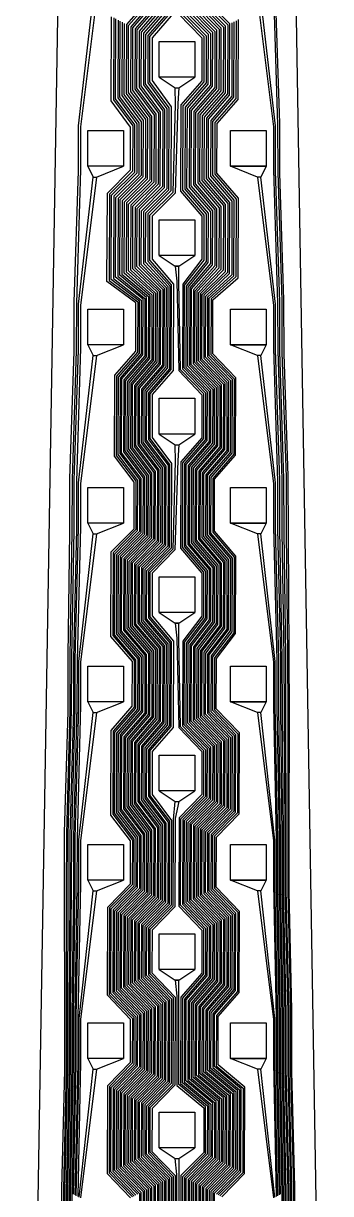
# Model space of a CAD drawing. Header units: inches. Extents: x 115980 to 170179, y 57000 to 74333.
# Drawn here: x 146915.3 to 147001.3, y 70383.6 to 70711.5 of the extents above; entities that cross this region are included whole.
import ezdxf

# ---------------------------------------------------------------- set-up
doc = ezdxf.new("R2010")
doc.units = ezdxf.units.IN
doc.header["$MEASUREMENT"] = 0
for name, color, linetype in [('metal', 221, 'Continuous'), ('nitride window', 40, 'Continuous'), ('profile', 140, 'Continuous')]:
    doc.layers.add(name, color=color, linetype=linetype)

msp = doc.modelspace()

# ---------------------------------------------------------------- linework, layer by layer
at = {"layer": 'metal'}
for points in [[(146926.09, 70367.82), (146926.09, 70385.02), (146926.89, 70418.22), (146926.89, 70434.62), (146926.79, 70468.17), (146926.84, 70484.77), (146927.79, 70518.67), (146927.84, 70534.25), (146928.29, 70568.92), (146928.33, 70583.99), (146929.49, 70619.52), (146929.52, 70633.38), (146930.69, 70670.12), (146930.71, 70682.76), (146934.79, 70718.42)], [(146935.79, 70718.42), (146931.31, 70682.45), (146931.31, 70670.43), (146930.12, 70633.07), (146930.09, 70619.82), (146928.93, 70583.69), (146928.89, 70569.22), (146928.33, 70533.99), (146928.29, 70518.92), (146927.34, 70484.51), (146927.29, 70468.42), (146927.29, 70434.42), (146927.29, 70418.42), (146926.49, 70384.82), (146926.49, 70368.02)], [(146950.04, 70717.92), (146944.16, 70711.16), (146944.09, 70691.82), (146949.49, 70684.52), (146949.44, 70668.23), (146942.97, 70661.78), (146942.89, 70641.22), (146950.29, 70634.92), (146950.24, 70617.81), (146944.36, 70611.05), (146944.29, 70591.92), (146949.79, 70584.67), (146949.74, 70568.07), (146943.37, 70561.57), (146943.29, 70541.42), (146949.29, 70534.42), (146949.25, 70518.33), (146943.37, 70511.57), (146943.29, 70491.42), (146948.79, 70484.17), (146948.75, 70468.59), (146942.38, 70462.09), (146942.29, 70440.92), (146948.79, 70434.17), (146948.75, 70418.59), (146942.38, 70412.09), (146942.29, 70390.92), (146948.79, 70384.17), (146948.75, 70368.59)], [(146968.79, 70369.17), (146968.83, 70383.74), (146975.2, 70390.24), (146975.29, 70412.42), (146967.79, 70418.67), (146967.84, 70434.25), (146973.71, 70441.01), (146973.79, 70461.67), (146967.29, 70468.42), (146967.34, 70484.51), (146973.71, 70491.01), (146973.79, 70511.67), (146967.29, 70518.42), (146967.34, 70534.51), (146972.72, 70541.53), (146972.79, 70561.17), (146966.79, 70568.17), (146966.84, 70584.77), (146972.72, 70591.53), (146972.79, 70611.17), (146966.29, 70617.92), (146966.35, 70635.02), (146973.02, 70641.37), (146973.09, 70661.32), (146967.09, 70668.32), (146967.14, 70684.61), (146973.02, 70691.37), (146973.09, 70711.32), (146966.49, 70718.02)], [(146980.79, 70718.42), (146985.28, 70682.45), (146985.28, 70670.43), (146986.47, 70633.07), (146986.49, 70619.82), (146987.66, 70583.69), (146987.69, 70569.22), (146988.25, 70533.99), (146988.29, 70518.92), (146988.49, 70484.02), (146988.49, 70468.82), (146989.29, 70434.42), (146989.29, 70418.42), (146990.09, 70384.82), (146990.09, 70368.02)], [(146990.49, 70367.82), (146990.49, 70385.02), (146989.69, 70418.22), (146989.69, 70434.62), (146988.89, 70468.62), (146988.89, 70484.22), (146988.79, 70518.67), (146988.75, 70534.25), (146988.29, 70568.92), (146988.25, 70583.99), (146987.09, 70619.52), (146987.06, 70633.38), (146985.89, 70670.12), (146985.87, 70682.76), (146981.79, 70718.42)], [(146985.28, 70720.43), (146986.47, 70683.07), (146986.49, 70669.82), (146987.66, 70633.69), (146987.69, 70619.22), (146988.85, 70584.3), (146988.89, 70568.62), (146989.25, 70534.51), (146989.29, 70518.42), (146989.29, 70484.42), (146989.29, 70468.42), (146990.09, 70434.82), (146990.09, 70418.02), (146990.89, 70385.22), (146990.89, 70367.62)], [(146991.29, 70367.42), (146991.29, 70385.42), (146990.49, 70417.82), (146990.49, 70435.02), (146989.69, 70468.22), (146989.69, 70484.62), (146989.79, 70518.17), (146989.74, 70534.77), (146989.49, 70568.32), (146989.44, 70584.61), (146988.29, 70618.92), (146988.25, 70633.99), (146987.09, 70669.52), (146987.06, 70683.38), (146985.89, 70720.12)], [(146949.25, 70368.33), (146949.29, 70384.42), (146942.79, 70391.17), (146942.87, 70411.83), (146949.25, 70418.33), (146949.29, 70434.42), (146942.79, 70441.17), (146942.87, 70461.83), (146949.25, 70468.33), (146949.29, 70484.42), (146943.79, 70491.67), (146943.87, 70511.31), (146949.74, 70518.07), (146949.79, 70534.67), (146943.79, 70541.67), (146943.87, 70561.31), (146950.24, 70567.81), (146950.29, 70584.92), (146944.79, 70592.17), (146944.86, 70610.8), (146950.73, 70617.56), (146950.79, 70635.17), (146943.49, 70641.52), (146943.57, 70661.47), (146950.04, 70667.92), (146950.09, 70684.82), (146944.69, 70692.12), (146944.76, 70710.85), (146950.64, 70717.61)], [(146951.23, 70717.3), (146945.35, 70710.54), (146945.29, 70692.42), (146950.69, 70685.12), (146950.64, 70667.61), (146944.16, 70661.16), (146944.09, 70641.82), (146951.29, 70635.42), (146951.23, 70617.3), (146945.35, 70610.54), (146945.29, 70592.42), (146950.79, 70585.17), (146950.73, 70567.56), (146944.36, 70561.05), (146944.29, 70541.92), (146950.29, 70534.92), (146950.24, 70517.81), (146944.36, 70511.05), (146944.29, 70491.92), (146949.79, 70484.67), (146949.74, 70468.07), (146943.37, 70461.57), (146943.29, 70441.42), (146949.79, 70434.67), (146949.74, 70418.07), (146943.37, 70411.57), (146943.29, 70391.42), (146949.79, 70384.67), (146949.74, 70368.07)], [(146950.24, 70367.81), (146950.29, 70384.92), (146943.79, 70391.67), (146943.87, 70411.31), (146950.24, 70417.81), (146950.29, 70434.92), (146943.79, 70441.67), (146943.87, 70461.31), (146950.24, 70467.81), (146950.29, 70484.92), (146944.79, 70492.17), (146944.86, 70510.8), (146950.73, 70517.56), (146950.79, 70535.17), (146944.79, 70542.17), (146944.86, 70560.8), (146951.23, 70567.3), (146951.29, 70585.42), (146945.79, 70592.67), (146945.85, 70610.28), (146951.73, 70617.04), (146951.79, 70635.67), (146944.69, 70642.12), (146944.76, 70660.85), (146951.23, 70667.3), (146951.29, 70685.42), (146945.89, 70692.72), (146945.95, 70710.23), (146951.83, 70716.99)], [(146952.42, 70716.68), (146946.55, 70709.92), (146946.49, 70693.02), (146951.89, 70685.72), (146951.83, 70666.99), (146945.35, 70660.54), (146945.29, 70642.42), (146952.29, 70635.92), (146952.22, 70616.78), (146946.35, 70610.02), (146946.29, 70592.92), (146951.79, 70585.67), (146951.73, 70567.04), (146945.35, 70560.54), (146945.29, 70542.42), (146951.29, 70535.42), (146951.23, 70517.3), (146945.35, 70510.54), (146945.29, 70492.42), (146950.79, 70485.17), (146950.73, 70467.56), (146944.36, 70461.05), (146944.29, 70441.92), (146950.79, 70435.17), (146950.73, 70417.56), (146944.36, 70411.05), (146944.29, 70391.92), (146950.79, 70385.17), (146950.73, 70367.56)], [(146951.23, 70367.3), (146951.29, 70385.42), (146944.79, 70392.17), (146944.86, 70410.8), (146951.23, 70417.3), (146951.29, 70435.42), (146944.79, 70442.17), (146944.86, 70460.8), (146951.23, 70467.3), (146951.29, 70485.42), (146945.79, 70492.67), (146945.85, 70510.28), (146951.73, 70517.04), (146951.79, 70535.67), (146945.79, 70542.67), (146945.85, 70560.28), (146952.22, 70566.78), (146952.29, 70585.92), (146946.79, 70593.17), (146946.84, 70609.77), (146952.72, 70616.53), (146952.79, 70636.17), (146945.89, 70642.72), (146945.95, 70660.23), (146952.42, 70666.68), (146952.49, 70686.02), (146947.09, 70693.32), (146947.14, 70709.61), (146953.02, 70716.37)], [(146953.61, 70716.06), (146947.74, 70709.3), (146947.69, 70693.62), (146953.09, 70686.32), (146953.02, 70666.37), (146946.55, 70659.92), (146946.49, 70643.02), (146953.29, 70636.42), (146953.22, 70616.27), (146947.34, 70609.51), (146947.29, 70593.42), (146952.79, 70586.17), (146952.72, 70566.53), (146946.35, 70560.02), (146946.29, 70542.92), (146952.29, 70535.92), (146952.22, 70516.78), (146946.35, 70510.02), (146946.29, 70492.92), (146951.79, 70485.67), (146951.73, 70467.04), (146945.35, 70460.54), (146945.29, 70442.42), (146951.79, 70435.67), (146951.73, 70417.04), (146945.35, 70410.54), (146945.29, 70392.42), (146951.79, 70385.67), (146951.73, 70367.04)], [(146952.22, 70366.78), (146952.29, 70385.92), (146945.79, 70392.67), (146945.85, 70410.28), (146952.22, 70416.78), (146952.29, 70435.92), (146945.79, 70442.67), (146945.85, 70460.28), (146952.22, 70466.78), (146952.29, 70485.92), (146946.79, 70493.17), (146946.84, 70509.77), (146952.72, 70516.53), (146952.79, 70536.17), (146946.79, 70543.17), (146946.84, 70559.77), (146953.22, 70566.27), (146953.29, 70586.42), (146947.79, 70593.67), (146947.84, 70609.25), (146953.71, 70616.01), (146953.79, 70636.67), (146947.09, 70643.32), (146947.14, 70659.61), (146953.61, 70666.06), (146953.69, 70686.62), (146948.29, 70693.92), (146948.33, 70708.99), (146954.21, 70715.75)], [(146954.8, 70715.44), (146948.93, 70708.69), (146948.89, 70694.22), (146954.29, 70686.92), (146954.21, 70665.75), (146947.74, 70659.3), (146947.69, 70643.62), (146954.29, 70636.92), (146954.21, 70615.75), (146948.33, 70608.99), (146948.29, 70593.92), (146953.79, 70586.67), (146953.71, 70566.01), (146947.34, 70559.51), (146947.29, 70543.42), (146953.29, 70536.42), (146953.22, 70516.27), (146947.34, 70509.51), (146947.29, 70493.42), (146952.79, 70486.17), (146952.72, 70466.53), (146946.35, 70460.02), (146946.29, 70442.92), (146952.79, 70436.17), (146952.72, 70416.53), (146946.35, 70410.02), (146946.29, 70392.92), (146952.79, 70386.17), (146952.72, 70366.53)], [(146953.22, 70366.27), (146953.29, 70386.42), (146946.79, 70393.17), (146946.84, 70409.77), (146953.22, 70416.27), (146953.29, 70436.42), (146946.79, 70443.17), (146946.84, 70459.77), (146953.22, 70466.27), (146953.29, 70486.42), (146947.79, 70493.67), (146947.84, 70509.25), (146953.71, 70516.01), (146953.79, 70536.67), (146947.79, 70543.67), (146947.84, 70559.25), (146954.21, 70565.75), (146954.29, 70586.92), (146948.79, 70594.17), (146948.83, 70608.74), (146954.7, 70615.49), (146954.79, 70637.17), (146948.29, 70643.92), (146948.33, 70658.99), (146954.8, 70665.44), (146954.89, 70687.22), (146949.49, 70694.52), (146949.52, 70708.38), (146955.4, 70715.13)], [(146955.99, 70714.83), (146950.12, 70708.07), (146950.09, 70694.82), (146955.49, 70687.52), (146955.4, 70665.13), (146948.93, 70658.69), (146948.89, 70644.22), (146955.29, 70637.42), (146955.2, 70615.24), (146949.32, 70608.48), (146949.29, 70594.42), (146954.79, 70587.17), (146954.7, 70565.49), (146948.33, 70558.99), (146948.29, 70543.92), (146954.29, 70536.92), (146954.21, 70515.75), (146948.33, 70508.99), (146948.29, 70493.92), (146953.79, 70486.67), (146953.71, 70466.01), (146947.34, 70459.51), (146947.29, 70443.42), (146953.79, 70436.67), (146953.71, 70416.01), (146947.34, 70409.51), (146947.29, 70393.42), (146953.79, 70386.67), (146953.71, 70366.01)], [(146959.89, 70714.72), (146966.49, 70708.02), (146966.47, 70694.77), (146960.59, 70688.01), (146960.49, 70665.02), (146966.49, 70658.02), (146966.47, 70644.77), (146960.89, 70637.86), (146960.79, 70615.17), (146967.29, 70608.42), (146967.26, 70594.36), (146961.39, 70587.6), (146961.29, 70565.42), (146967.29, 70558.42), (146967.26, 70544.36), (146961.88, 70537.34), (146961.79, 70515.67), (146968.29, 70508.92), (146968.25, 70493.84), (146961.88, 70487.34), (146961.79, 70465.67), (146968.29, 70458.92), (146968.25, 70443.84), (146962.38, 70437.09), (146962.29, 70415.92), (146969.79, 70409.67), (146969.74, 70393.07), (146963.37, 70386.57), (146963.29, 70366.42)], [(146963.79, 70366.67), (146963.87, 70386.31), (146970.24, 70392.81), (146970.29, 70409.92), (146962.79, 70416.17), (146962.87, 70436.83), (146968.75, 70443.59), (146968.79, 70459.17), (146962.29, 70465.92), (146962.38, 70487.09), (146968.75, 70493.59), (146968.79, 70509.17), (146962.29, 70515.92), (146962.38, 70537.09), (146967.76, 70544.1), (146967.79, 70558.67), (146961.79, 70565.67), (146961.88, 70587.34), (146967.76, 70594.1), (146967.79, 70608.67), (146961.29, 70615.42), (146961.39, 70637.6), (146967.06, 70644.46), (146967.09, 70658.32), (146961.09, 70665.32), (146961.19, 70687.7), (146967.06, 70694.46), (146967.09, 70708.32), (146960.49, 70715.02)], [(146961.09, 70715.32), (146967.69, 70708.62), (146967.66, 70694.15), (146961.78, 70687.39), (146961.69, 70665.62), (146967.69, 70658.62), (146967.66, 70644.15), (146961.88, 70637.34), (146961.79, 70615.67), (146968.29, 70608.92), (146968.25, 70593.84), (146962.38, 70587.09), (146962.29, 70565.92), (146968.29, 70558.92), (146968.25, 70543.84), (146962.87, 70536.83), (146962.79, 70516.17), (146969.29, 70509.42), (146969.25, 70493.33), (146962.87, 70486.83), (146962.79, 70466.17), (146969.29, 70459.42), (146969.25, 70443.33), (146963.37, 70436.57), (146963.29, 70416.42), (146970.79, 70410.17), (146970.73, 70392.56), (146964.36, 70386.05), (146964.29, 70366.92)], [(146964.79, 70367.17), (146964.86, 70385.8), (146971.23, 70392.3), (146971.29, 70410.42), (146963.79, 70416.67), (146963.87, 70436.31), (146969.74, 70443.07), (146969.79, 70459.67), (146963.29, 70466.42), (146963.37, 70486.57), (146969.74, 70493.07), (146969.79, 70509.67), (146963.29, 70516.42), (146963.37, 70536.57), (146968.75, 70543.59), (146968.79, 70559.17), (146962.79, 70566.17), (146962.87, 70586.83), (146968.75, 70593.59), (146968.79, 70609.17), (146962.29, 70615.92), (146962.38, 70637.09), (146968.25, 70643.84), (146968.29, 70658.92), (146962.29, 70665.92), (146962.38, 70687.09), (146968.25, 70693.84), (146968.29, 70708.92), (146961.69, 70715.62)], [(146962.29, 70715.92), (146968.89, 70709.22), (146968.85, 70693.53), (146962.97, 70686.78), (146962.89, 70666.22), (146968.89, 70659.22), (146968.85, 70643.53), (146962.87, 70636.83), (146962.79, 70616.17), (146969.29, 70609.42), (146969.25, 70593.33), (146963.37, 70586.57), (146963.29, 70566.42), (146969.29, 70559.42), (146969.25, 70543.33), (146963.87, 70536.31), (146963.79, 70516.67), (146970.29, 70509.92), (146970.24, 70492.81), (146963.87, 70486.31), (146963.79, 70466.67), (146970.29, 70459.92), (146970.24, 70442.81), (146964.36, 70436.05), (146964.29, 70416.92), (146971.79, 70410.67), (146971.73, 70392.04), (146965.35, 70385.54), (146965.29, 70367.42)], [(146965.79, 70367.67), (146965.85, 70385.28), (146972.22, 70391.78), (146972.29, 70410.92), (146964.79, 70417.17), (146964.86, 70435.8), (146970.73, 70442.56), (146970.79, 70460.17), (146964.29, 70466.92), (146964.36, 70486.05), (146970.73, 70492.56), (146970.79, 70510.17), (146964.29, 70516.92), (146964.36, 70536.05), (146969.74, 70543.07), (146969.79, 70559.67), (146963.79, 70566.67), (146963.87, 70586.31), (146969.74, 70593.07), (146969.79, 70609.67), (146963.29, 70616.42), (146963.37, 70636.57), (146969.44, 70643.23), (146969.49, 70659.52), (146963.49, 70666.52), (146963.57, 70686.47), (146969.44, 70693.23), (146969.49, 70709.52), (146962.89, 70716.22)], [(146963.49, 70716.52), (146970.09, 70709.82), (146970.04, 70692.92), (146964.16, 70686.16), (146964.09, 70666.82), (146970.09, 70659.82), (146970.04, 70642.92), (146963.87, 70636.31), (146963.79, 70616.67), (146970.29, 70609.92), (146970.24, 70592.81), (146964.36, 70586.05), (146964.29, 70566.92), (146970.29, 70559.92), (146970.24, 70542.81), (146964.86, 70535.8), (146964.79, 70517.17), (146971.29, 70510.42), (146971.23, 70492.3), (146964.86, 70485.8), (146964.79, 70467.17), (146971.29, 70460.42), (146971.23, 70442.3), (146965.35, 70435.54), (146965.29, 70417.42), (146972.79, 70411.17), (146972.72, 70391.53), (146966.35, 70385.02), (146966.29, 70367.92)], [(146966.79, 70368.17), (146966.84, 70384.77), (146973.22, 70391.27), (146973.29, 70411.42), (146965.79, 70417.67), (146965.85, 70435.28), (146971.73, 70442.04), (146971.79, 70460.67), (146965.29, 70467.42), (146965.35, 70485.54), (146971.73, 70492.04), (146971.79, 70510.67), (146965.29, 70517.42), (146965.35, 70535.54), (146970.73, 70542.56), (146970.79, 70560.17), (146964.79, 70567.17), (146964.86, 70585.8), (146970.73, 70592.56), (146970.79, 70610.17), (146964.29, 70616.92), (146964.36, 70636.05), (146970.64, 70642.61), (146970.69, 70660.12), (146964.69, 70667.12), (146964.76, 70685.85), (146970.64, 70692.61), (146970.69, 70710.12), (146964.09, 70716.82)], [(146964.69, 70717.12), (146971.29, 70710.42), (146971.23, 70692.3), (146965.35, 70685.54), (146965.29, 70667.42), (146971.29, 70660.42), (146971.23, 70642.3), (146964.86, 70635.8), (146964.79, 70617.17), (146971.29, 70610.42), (146971.23, 70592.3), (146965.35, 70585.54), (146965.29, 70567.42), (146971.29, 70560.42), (146971.23, 70542.3), (146965.85, 70535.28), (146965.79, 70517.67), (146972.29, 70510.92), (146972.22, 70491.78), (146965.85, 70485.28), (146965.79, 70467.67), (146972.29, 70460.92), (146972.22, 70441.78), (146966.35, 70435.02), (146966.29, 70417.92), (146973.79, 70411.67), (146973.71, 70391.01), (146967.34, 70384.51), (146967.29, 70368.42)], [(146967.79, 70368.67), (146967.84, 70384.25), (146974.21, 70390.75), (146974.29, 70411.92), (146966.79, 70418.17), (146966.84, 70434.77), (146972.72, 70441.53), (146972.79, 70461.17), (146966.29, 70467.92), (146966.35, 70485.02), (146972.72, 70491.53), (146972.79, 70511.17), (146966.29, 70517.92), (146966.35, 70535.02), (146971.73, 70542.04), (146971.79, 70560.67), (146965.79, 70567.67), (146965.85, 70585.28), (146971.73, 70592.04), (146971.79, 70610.67), (146965.29, 70617.42), (146965.35, 70635.54), (146971.83, 70641.99), (146971.89, 70660.72), (146965.89, 70667.72), (146965.95, 70685.23), (146971.83, 70691.99), (146971.89, 70710.72), (146965.29, 70717.42)], [(146965.89, 70717.72), (146972.49, 70711.02), (146972.42, 70691.68), (146966.55, 70684.92), (146966.49, 70668.02), (146972.49, 70661.02), (146972.42, 70641.68), (146965.85, 70635.28), (146965.79, 70617.67), (146972.29, 70610.92), (146972.22, 70591.78), (146966.35, 70585.02), (146966.29, 70567.92), (146972.29, 70560.92), (146972.22, 70541.78), (146966.84, 70534.77), (146966.79, 70518.17), (146973.29, 70511.42), (146973.22, 70491.27), (146966.84, 70484.77), (146966.79, 70468.17), (146973.29, 70461.42), (146973.22, 70441.27), (146967.34, 70434.51), (146967.29, 70418.42), (146974.79, 70412.17), (146974.7, 70390.49), (146968.33, 70383.99), (146968.29, 70368.92)], [(146945.29, 70382.42), (146938.79, 70389.17), (146938.9, 70413.89), (146945.28, 70420.39), (146945.29, 70432.42), (146938.79, 70439.17), (146938.9, 70463.89), (146945.28, 70470.39), (146945.29, 70482.42), (146939.79, 70489.67), (146939.9, 70513.37), (146945.77, 70520.13), (146945.79, 70532.67), (146939.79, 70539.67), (146939.9, 70563.37), (146946.27, 70569.87), (146946.29, 70582.92), (146940.79, 70590.17), (146940.89, 70612.86), (146946.77, 70619.62), (146946.79, 70633.17), (146938.69, 70639.12), (146938.81, 70663.94), (146945.28, 70670.39), (146945.29, 70682.42), (146939.89, 70689.72), (146940, 70713.32)], [(146940.59, 70713.01), (146940.49, 70690.02), (146945.89, 70682.72), (146945.87, 70670.08), (146939.4, 70663.63), (146939.29, 70639.42), (146947.29, 70633.42), (146947.26, 70619.36), (146941.39, 70612.6), (146941.29, 70590.42), (146946.79, 70583.17), (146946.77, 70569.62), (146940.39, 70563.12), (146940.29, 70539.92), (146946.29, 70532.92), (146946.27, 70519.87), (146940.39, 70513.12), (146940.29, 70489.92), (146945.79, 70482.67), (146945.77, 70470.13), (146939.4, 70463.63), (146939.29, 70439.42), (146945.79, 70432.67), (146945.77, 70420.13), (146939.4, 70413.63), (146939.29, 70389.42), (146945.79, 70382.67)], [(146946.29, 70382.92), (146939.79, 70389.67), (146939.9, 70413.37), (146946.27, 70419.87), (146946.29, 70432.92), (146939.79, 70439.67), (146939.9, 70463.37), (146946.27, 70469.87), (146946.29, 70482.92), (146940.79, 70490.17), (146940.89, 70512.86), (146946.77, 70519.62), (146946.79, 70533.17), (146940.79, 70540.17), (146940.89, 70562.86), (146947.26, 70569.36), (146947.29, 70583.42), (146941.79, 70590.67), (146941.88, 70612.34), (146947.76, 70619.1), (146947.79, 70633.67), (146939.89, 70639.72), (146940, 70663.32), (146946.47, 70669.77), (146946.49, 70683.02), (146941.09, 70690.32), (146941.19, 70712.7)], [(146941.78, 70712.39), (146941.69, 70690.62), (146947.09, 70683.32), (146947.06, 70669.46), (146940.59, 70663.01), (146940.49, 70640.02), (146948.29, 70633.92), (146948.25, 70618.84), (146942.38, 70612.09), (146942.29, 70590.92), (146947.79, 70583.67), (146947.76, 70569.1), (146941.39, 70562.6), (146941.29, 70540.42), (146947.29, 70533.42), (146947.26, 70519.36), (146941.39, 70512.6), (146941.29, 70490.42), (146946.79, 70483.17), (146946.77, 70469.62), (146940.39, 70463.12), (146940.29, 70439.92), (146946.79, 70433.17), (146946.77, 70419.62), (146940.39, 70413.12), (146940.29, 70389.92), (146946.79, 70383.17)], [(146947.29, 70383.42), (146940.79, 70390.17), (146940.89, 70412.86), (146947.26, 70419.36), (146947.29, 70433.42), (146940.79, 70440.17), (146940.89, 70462.86), (146947.26, 70469.36), (146947.29, 70483.42), (146941.79, 70490.67), (146941.88, 70512.34), (146947.76, 70519.1), (146947.79, 70533.67), (146941.79, 70540.67), (146941.88, 70562.34), (146948.25, 70568.84), (146948.29, 70583.92), (146942.79, 70591.17), (146942.87, 70611.83), (146948.75, 70618.59), (146948.79, 70634.17), (146941.09, 70640.32), (146941.19, 70662.7), (146947.66, 70669.15), (146947.69, 70683.62), (146942.29, 70690.92), (146942.38, 70712.09)], [(146942.97, 70711.78), (146942.89, 70691.22), (146948.29, 70683.92), (146948.25, 70668.84), (146941.78, 70662.39), (146941.69, 70640.62), (146949.29, 70634.42), (146949.25, 70618.33), (146943.37, 70611.57), (146943.29, 70591.42), (146948.79, 70584.17), (146948.75, 70568.59), (146942.38, 70562.09), (146942.29, 70540.92), (146948.29, 70533.92), (146948.25, 70518.84), (146942.38, 70512.09), (146942.29, 70490.92), (146947.79, 70483.67), (146947.76, 70469.1), (146941.39, 70462.6), (146941.29, 70440.42), (146947.79, 70433.67), (146947.76, 70419.1), (146941.39, 70412.6), (146941.29, 70390.42), (146947.79, 70383.67), (146947.76, 70369.1)], [(146948.25, 70368.84), (146948.29, 70383.92), (146941.79, 70390.67), (146941.88, 70412.34), (146948.25, 70418.84), (146948.29, 70433.92), (146941.79, 70440.67), (146941.88, 70462.34), (146948.25, 70468.84), (146948.29, 70483.92), (146942.79, 70491.17), (146942.87, 70511.83), (146948.75, 70518.59), (146948.79, 70534.17), (146942.79, 70541.17), (146942.87, 70561.83), (146949.25, 70568.33), (146949.29, 70584.42), (146943.79, 70591.67), (146943.87, 70611.31), (146949.74, 70618.07), (146949.79, 70634.67), (146942.29, 70640.92), (146942.38, 70662.09), (146948.85, 70668.53), (146948.89, 70684.22), (146943.49, 70691.52), (146943.57, 70711.47)], [(146954.21, 70365.75), (146954.29, 70386.92), (146947.79, 70393.67), (146947.84, 70409.25), (146954.21, 70415.75), (146954.29, 70436.92), (146947.79, 70443.67), (146947.84, 70459.25), (146954.21, 70465.75), (146954.29, 70486.92), (146948.79, 70494.17), (146948.83, 70508.74), (146954.7, 70515.49), (146954.79, 70537.17), (146948.79, 70544.17), (146948.83, 70558.74), (146955.2, 70565.24), (146955.29, 70587.42), (146949.79, 70594.67), (146949.82, 70608.22), (146955.7, 70614.98), (146955.79, 70637.67), (146949.49, 70644.52), (146949.52, 70658.38), (146955.99, 70664.83), (146956.09, 70687.82), (146950.69, 70695.12), (146950.71, 70707.76), (146956.59, 70714.52)], [(146957.18, 70714.21), (146951.31, 70707.45), (146951.31, 70695.43), (146956.69, 70688.12), (146956.59, 70664.52), (146950.12, 70658.07), (146950.09, 70644.82), (146956.29, 70637.92), (146956.19, 70614.72), (146950.32, 70607.96), (146950.29, 70594.92), (146955.79, 70587.67), (146955.7, 70564.98), (146949.32, 70558.48), (146949.29, 70544.42), (146955.29, 70537.42), (146955.2, 70515.24), (146949.32, 70508.48), (146949.29, 70494.42), (146954.79, 70487.17), (146954.7, 70465.49), (146948.33, 70458.99), (146948.29, 70443.92), (146954.79, 70437.17), (146954.7, 70415.49), (146948.33, 70408.99), (146948.29, 70393.92), (146954.79, 70387.17), (146954.7, 70365.49)], [(146958.69, 70714.12), (146965.29, 70707.42), (146965.28, 70695.39), (146959.4, 70688.63), (146959.29, 70664.42), (146965.29, 70657.42), (146965.28, 70645.39), (146959.9, 70638.37), (146959.79, 70614.67), (146966.29, 70607.92), (146966.27, 70594.87), (146960.39, 70588.12), (146960.29, 70564.92), (146966.29, 70557.92), (146966.27, 70544.87), (146960.89, 70537.86), (146960.79, 70515.17), (146967.29, 70508.42), (146967.26, 70494.36), (146960.89, 70487.86), (146960.79, 70465.17), (146967.29, 70458.42), (146967.26, 70444.36), (146961.39, 70437.6), (146961.29, 70415.42), (146968.79, 70409.17), (146968.75, 70393.59), (146962.38, 70387.09), (146962.29, 70365.92)], [(146962.79, 70366.17), (146962.87, 70386.83), (146969.25, 70393.33), (146969.29, 70409.42), (146961.79, 70415.67), (146961.88, 70437.34), (146967.76, 70444.1), (146967.79, 70458.67), (146961.29, 70465.42), (146961.39, 70487.6), (146967.76, 70494.1), (146967.79, 70508.67), (146961.29, 70515.42), (146961.39, 70537.6), (146966.77, 70544.62), (146966.79, 70558.17), (146960.79, 70565.17), (146960.89, 70587.86), (146966.77, 70594.62), (146966.79, 70608.17), (146960.29, 70614.92), (146960.39, 70638.12), (146965.87, 70645.08), (146965.89, 70657.72), (146959.89, 70664.72), (146960, 70688.32), (146965.87, 70695.08), (146965.89, 70707.72), (146959.29, 70714.42)], [(146973.69, 70711.62), (146973.61, 70691.06), (146967.74, 70684.3), (146967.69, 70668.62), (146973.69, 70661.62), (146973.61, 70641.06), (146966.84, 70634.77), (146966.79, 70618.17), (146973.29, 70611.42), (146973.22, 70591.27), (146967.34, 70584.51), (146967.29, 70568.42), (146973.29, 70561.42), (146973.22, 70541.27), (146967.84, 70534.25), (146967.79, 70518.67), (146974.29, 70511.92), (146974.21, 70490.75), (146967.84, 70484.25), (146967.79, 70468.67), (146974.29, 70461.92), (146974.21, 70440.75), (146968.33, 70433.99), (146968.29, 70418.92), (146975.79, 70412.67), (146975.7, 70389.98), (146969.32, 70383.48)], [(146969.82, 70383.22), (146976.19, 70389.72), (146976.29, 70412.92), (146968.79, 70419.17), (146968.83, 70433.74), (146974.7, 70440.49), (146974.79, 70462.17), (146968.29, 70468.92), (146968.33, 70483.99), (146974.7, 70490.49), (146974.79, 70512.17), (146968.29, 70518.92), (146968.33, 70533.99), (146973.71, 70541.01), (146973.79, 70561.67), (146967.79, 70568.67), (146967.84, 70584.25), (146973.71, 70591.01), (146973.79, 70611.67), (146967.29, 70618.42), (146967.34, 70634.51), (146974.21, 70640.75), (146974.29, 70661.92), (146968.29, 70668.92), (146968.33, 70683.99), (146974.21, 70690.75), (146974.29, 70711.92)], [(146974.89, 70712.22), (146974.8, 70690.44), (146968.93, 70683.69), (146968.89, 70669.22), (146974.89, 70662.22), (146974.8, 70640.44), (146967.84, 70634.25), (146967.79, 70618.67), (146974.29, 70611.92), (146974.21, 70590.75), (146968.33, 70583.99), (146968.29, 70568.92), (146974.29, 70561.92), (146974.21, 70540.75), (146968.83, 70533.74), (146968.79, 70519.17), (146975.29, 70512.42), (146975.2, 70490.24), (146968.83, 70483.74), (146968.79, 70469.17), (146975.29, 70462.42), (146975.2, 70440.24), (146969.32, 70433.48), (146969.29, 70419.42), (146976.79, 70413.17), (146976.69, 70389.46), (146970.32, 70382.96)], [(146970.81, 70382.71), (146977.18, 70389.21), (146977.29, 70413.42), (146969.79, 70419.67), (146969.82, 70433.22), (146975.7, 70439.98), (146975.79, 70462.67), (146969.29, 70469.42), (146969.32, 70483.48), (146975.7, 70489.98), (146975.79, 70512.67), (146969.29, 70519.42), (146969.32, 70533.48), (146974.7, 70540.49), (146974.79, 70562.17), (146968.79, 70569.17), (146968.83, 70583.74), (146974.7, 70590.49), (146974.79, 70612.17), (146968.29, 70618.92), (146968.33, 70633.99), (146975.4, 70640.13), (146975.49, 70662.52), (146969.49, 70669.52), (146969.52, 70683.38), (146975.4, 70690.13), (146975.49, 70712.52)], [(146955.2, 70365.24), (146955.29, 70387.42), (146948.79, 70394.17), (146948.83, 70408.74), (146955.2, 70415.24), (146955.29, 70437.42), (146948.79, 70444.17), (146948.83, 70458.74), (146955.2, 70465.24), (146955.29, 70487.42), (146949.79, 70494.67), (146949.82, 70508.22), (146955.7, 70514.98), (146955.79, 70537.67), (146949.79, 70544.67), (146949.82, 70558.22), (146956.19, 70564.72), (146956.29, 70587.92), (146950.79, 70595.17), (146950.81, 70607.71), (146956.69, 70614.46), (146956.79, 70638.17), (146950.69, 70645.12), (146950.71, 70657.76), (146957.18, 70664.21), (146957.89, 70688.72), (146957.79, 70693.42), (146957.79, 70693.42), (146958.79, 70693.42), (146958.49, 70689.02), (146957.78, 70663.9), (146951.31, 70657.45), (146951.31, 70645.43), (146957.29, 70638.42), (146957.18, 70614.21), (146951.31, 70607.45), (146951.31, 70595.43), (146956.79, 70588.17), (146956.69, 70564.46), (146950.32, 70557.96), (146950.29, 70544.92), (146956.29, 70537.92), (146956.19, 70514.72), (146950.32, 70507.96), (146950.29, 70494.92), (146955.79, 70487.67), (146955.7, 70464.98), (146949.32, 70458.48), (146949.29, 70444.42), (146955.79, 70437.67), (146955.7, 70414.98), (146949.32, 70408.48), (146949.29, 70394.42), (146955.79, 70387.67), (146955.7, 70364.98)], [(146926.89, 70368.22), (146926.89, 70384.62), (146927.69, 70418.62), (146927.69, 70434.22), (146927.79, 70468.67), (146927.84, 70484.25), (146928.79, 70519.17), (146928.83, 70533.74), (146929.49, 70569.52), (146929.52, 70583.38), (146930.69, 70620.12), (146930.71, 70632.76), (146934.79, 70668.42), (146934.79, 70668.42), (146935.79, 70668.42), (146931.31, 70632.45), (146931.31, 70620.43), (146930.12, 70583.07), (146930.12, 70569.83), (146929.32, 70533.48), (146929.29, 70519.42), (146928.33, 70483.99), (146928.29, 70468.92), (146928.09, 70434.02), (146928.09, 70418.82), (146927.29, 70384.42), (146927.29, 70368.42)], [(146989.69, 70368.22), (146989.69, 70384.62), (146988.89, 70418.62), (146988.89, 70434.22), (146988.09, 70469.02), (146988.09, 70483.82), (146987.79, 70519.17), (146987.76, 70533.74), (146987.09, 70569.52), (146987.06, 70583.38), (146985.89, 70620.12), (146985.87, 70632.76), (146981.79, 70668.42), (146981.79, 70668.42), (146980.79, 70668.42), (146985.28, 70632.45), (146985.28, 70620.43), (146986.47, 70583.07), (146986.47, 70569.83), (146987.26, 70533.48), (146987.29, 70519.42), (146987.69, 70483.62), (146987.69, 70469.22), (146988.49, 70434.02), (146988.49, 70418.82), (146989.29, 70384.42), (146989.29, 70368.42)], [(146961.79, 70365.67), (146961.88, 70387.34), (146968.25, 70393.84), (146968.29, 70408.92), (146960.79, 70415.17), (146960.89, 70437.86), (146966.77, 70444.62), (146966.79, 70458.17), (146960.29, 70464.92), (146960.39, 70488.12), (146966.77, 70494.62), (146966.79, 70508.17), (146960.29, 70514.92), (146960.39, 70538.12), (146965.77, 70545.13), (146965.79, 70557.67), (146959.79, 70564.67), (146959.9, 70588.37), (146965.77, 70595.13), (146965.79, 70607.67), (146959.29, 70614.42), (146958.81, 70638.94), (146958.79, 70643.42), (146958.79, 70643.42), (146957.79, 70643.42), (146958.21, 70639.25), (146958.79, 70614.17), (146965.29, 70607.42), (146965.28, 70595.39), (146959.4, 70588.63), (146959.29, 70564.42), (146965.29, 70557.42), (146965.28, 70545.39), (146959.9, 70538.37), (146959.79, 70514.67), (146966.29, 70507.92), (146966.27, 70494.87), (146959.9, 70488.37), (146959.79, 70464.67), (146966.29, 70457.92), (146966.27, 70444.87), (146960.39, 70438.12), (146960.29, 70414.92), (146967.79, 70408.67), (146967.76, 70394.1), (146961.39, 70387.6), (146961.29, 70365.42)], [(146927.69, 70368.62), (146927.69, 70384.22), (146928.49, 70419.02), (146928.49, 70433.82), (146928.79, 70469.17), (146928.83, 70483.74), (146929.79, 70519.67), (146929.82, 70533.22), (146930.69, 70570.12), (146930.71, 70582.76), (146934.79, 70618.42), (146934.79, 70618.42), (146935.79, 70618.42), (146931.31, 70582.45), (146931.31, 70570.43), (146930.32, 70532.96), (146930.29, 70519.92), (146929.32, 70483.48), (146929.29, 70469.42), (146928.89, 70433.62), (146928.89, 70419.22), (146928.09, 70384.02), (146928.09, 70368.82)], [(146988.89, 70368.62), (146988.89, 70384.22), (146988.09, 70419.02), (146988.09, 70433.82), (146987.29, 70469.42), (146987.29, 70483.42), (146986.79, 70519.67), (146986.77, 70533.22), (146985.89, 70570.12), (146985.87, 70582.76), (146981.79, 70618.42), (146981.79, 70618.42), (146980.79, 70618.42), (146985.28, 70582.45), (146985.28, 70570.43), (146986.27, 70532.96), (146986.29, 70519.92), (146986.89, 70483.22), (146986.89, 70469.62), (146987.69, 70433.62), (146987.69, 70419.22), (146988.49, 70384.02), (146988.49, 70368.82)], [(146956.19, 70364.72), (146956.29, 70387.92), (146949.79, 70394.67), (146949.82, 70408.22), (146956.19, 70414.72), (146956.29, 70437.92), (146949.79, 70444.67), (146949.82, 70458.22), (146956.19, 70464.72), (146956.29, 70487.92), (146950.79, 70495.17), (146950.81, 70507.71), (146956.69, 70514.46), (146956.79, 70538.17), (146950.79, 70545.17), (146950.81, 70557.71), (146957.18, 70564.21), (146957.89, 70588.72), (146957.79, 70593.42), (146957.79, 70593.42), (146958.79, 70593.42), (146958.49, 70589.02), (146957.68, 70563.95), (146951.31, 70557.45), (146951.31, 70545.43), (146957.29, 70538.42), (146957.18, 70514.21), (146951.31, 70507.45), (146951.31, 70495.43), (146956.79, 70488.17), (146956.69, 70464.46), (146950.32, 70457.96), (146950.29, 70444.92), (146956.79, 70438.17), (146956.69, 70414.46), (146950.32, 70407.96), (146950.29, 70394.92), (146956.79, 70388.17), (146956.69, 70364.46)], [(146928.49, 70369.02), (146928.49, 70383.82), (146929.29, 70419.42), (146929.29, 70433.42), (146929.79, 70469.67), (146929.82, 70483.22), (146930.79, 70520.17), (146930.81, 70532.71), (146934.79, 70568.42), (146934.79, 70568.42), (146935.79, 70568.42), (146931.31, 70532.45), (146931.31, 70520.43), (146930.32, 70482.96), (146930.29, 70469.92), (146929.69, 70433.22), (146929.69, 70419.62), (146928.89, 70383.62), (146928.89, 70369.22)], [(146988.09, 70369.02), (146988.09, 70383.82), (146987.29, 70419.42), (146987.29, 70433.42), (146986.49, 70469.82), (146986.49, 70483.02), (146985.79, 70520.17), (146985.77, 70532.71), (146981.79, 70568.42), (146981.79, 70568.42), (146980.79, 70568.42), (146985.28, 70532.45), (146985.28, 70520.43), (146986.09, 70482.82), (146986.09, 70470.02), (146986.89, 70433.22), (146986.89, 70419.62), (146987.69, 70383.62), (146987.69, 70369.22)], [(146960.79, 70365.17), (146960.89, 70387.86), (146967.26, 70394.36), (146967.29, 70408.42), (146959.79, 70414.67), (146959.9, 70438.37), (146965.77, 70445.13), (146965.79, 70457.67), (146959.29, 70464.42), (146959.4, 70488.63), (146965.77, 70495.13), (146965.79, 70507.67), (146959.29, 70514.42), (146958.81, 70538.94), (146958.79, 70543.42), (146958.79, 70543.42), (146957.79, 70543.42), (146958.21, 70539.25), (146958.79, 70514.17), (146965.29, 70507.42), (146965.28, 70495.39), (146958.9, 70488.89), (146958.79, 70464.17), (146965.29, 70457.42), (146965.28, 70445.39), (146959.4, 70438.63), (146959.29, 70414.42), (146966.79, 70408.17), (146966.77, 70394.62), (146960.39, 70388.12), (146960.29, 70364.92)], [(146929.29, 70383.42), (146930.09, 70419.82), (146930.09, 70433.02), (146930.79, 70470.17), (146930.81, 70482.71), (146934.79, 70518.42), (146934.79, 70518.42), (146935.79, 70518.42), (146931.31, 70482.45), (146931.31, 70470.43), (146930.49, 70432.82), (146930.49, 70420.02), (146929.69, 70383.22)], [(146987.29, 70383.42), (146986.49, 70419.82), (146986.49, 70433.02), (146985.69, 70470.22), (146985.69, 70482.62), (146981.79, 70518.42), (146981.79, 70518.42), (146980.79, 70518.42), (146985.29, 70482.42), (146985.29, 70470.42), (146986.09, 70432.82), (146986.09, 70420.02), (146986.89, 70383.22)], [(146957.18, 70364.21), (146957.29, 70388.42), (146950.79, 70395.17), (146950.81, 70407.71), (146957.18, 70414.21), (146957.29, 70438.42), (146950.79, 70445.17), (146950.81, 70457.71), (146957.18, 70464.21), (146957.29, 70488.42), (146957.79, 70493.42), (146957.79, 70493.42), (146958.79, 70493.42), (146957.79, 70488.67), (146957.68, 70463.95), (146951.31, 70457.45), (146951.29, 70445.42), (146957.79, 70438.67), (146957.68, 70413.95), (146951.31, 70407.45), (146951.29, 70395.42), (146957.79, 70388.67), (146957.68, 70363.95)], [(146930.09, 70383.02), (146930.89, 70420.22), (146930.89, 70432.62), (146934.79, 70468.42), (146934.79, 70468.42), (146935.79, 70468.42), (146931.29, 70432.42), (146931.29, 70420.42), (146930.49, 70382.82)], [(146986.49, 70383.02), (146985.69, 70420.22), (146985.69, 70432.62), (146981.79, 70468.42), (146981.79, 70468.42), (146980.79, 70468.42), (146985.29, 70432.42), (146985.29, 70420.42), (146986.09, 70382.82)], [(146959.79, 70364.67), (146959.9, 70388.37), (146966.27, 70394.87), (146966.29, 70407.92), (146958.79, 70414.17), (146958.79, 70439.17), (146958.79, 70443.42), (146958.79, 70443.42), (146957.79, 70443.42), (146958.29, 70438.92), (146958.29, 70413.92), (146965.79, 70407.67), (146965.77, 70395.13), (146959.4, 70388.63), (146959.29, 70364.42)], [(146930.89, 70382.62), (146934.79, 70418.42), (146934.79, 70418.42), (146935.79, 70418.42), (146931.29, 70382.42)], [(146985.69, 70382.62), (146981.79, 70418.42), (146981.79, 70418.42), (146980.79, 70418.42), (146985.29, 70382.42)], [(146958.18, 70363.69), (146958.29, 70388.92), (146957.79, 70393.42), (146957.79, 70393.42), (146958.79, 70393.42), (146958.79, 70389.17), (146958.67, 70363.43)]]:
    msp.add_lwpolyline(points, dxfattribs=at)
for points in [[(146953.29, 70706.42), (146963.29, 70706.42), (146963.29, 70696.42), (146953.29, 70696.42)], [(146963.29, 70696.42), (146953.29, 70696.42), (146957.79, 70693.42), (146958.79, 70693.42), (146963.29, 70696.42)], [(146933.29, 70681.42), (146943.29, 70681.42), (146943.29, 70671.42), (146933.29, 70671.42)], [(146973.29, 70681.42), (146983.29, 70681.42), (146983.29, 70671.42), (146973.29, 70671.42)], [(146943.29, 70671.42), (146933.29, 70671.42), (146934.79, 70668.42), (146935.79, 70668.42), (146943.29, 70671.42)], [(146973.29, 70671.42), (146983.29, 70671.42), (146981.79, 70668.42), (146980.79, 70668.42), (146973.29, 70671.42)], [(146953.29, 70656.42), (146963.29, 70656.42), (146963.29, 70646.42), (146953.29, 70646.42)], [(146963.29, 70646.42), (146953.29, 70646.42), (146957.79, 70643.42), (146958.79, 70643.42), (146963.29, 70646.42)], [(146933.29, 70631.42), (146943.29, 70631.42), (146943.29, 70621.42), (146933.29, 70621.42)], [(146973.29, 70631.42), (146983.29, 70631.42), (146983.29, 70621.42), (146973.29, 70621.42)], [(146943.29, 70621.42), (146933.29, 70621.42), (146934.79, 70618.42), (146935.79, 70618.42), (146943.29, 70621.42)], [(146973.29, 70621.42), (146983.29, 70621.42), (146981.79, 70618.42), (146980.79, 70618.42), (146973.29, 70621.42)], [(146953.29, 70606.42), (146963.29, 70606.42), (146963.29, 70596.42), (146953.29, 70596.42)], [(146963.29, 70596.42), (146953.29, 70596.42), (146957.79, 70593.42), (146958.79, 70593.42), (146963.29, 70596.42)], [(146933.29, 70581.42), (146943.29, 70581.42), (146943.29, 70571.42), (146933.29, 70571.42)], [(146973.29, 70581.42), (146983.29, 70581.42), (146983.29, 70571.42), (146973.29, 70571.42)], [(146943.29, 70571.42), (146933.29, 70571.42), (146934.79, 70568.42), (146935.79, 70568.42), (146943.29, 70571.42)], [(146973.29, 70571.42), (146983.29, 70571.42), (146981.79, 70568.42), (146980.79, 70568.42), (146973.29, 70571.42)], [(146953.29, 70556.42), (146963.29, 70556.42), (146963.29, 70546.42), (146953.29, 70546.42)], [(146963.29, 70546.42), (146953.29, 70546.42), (146957.79, 70543.42), (146958.79, 70543.42), (146963.29, 70546.42)], [(146933.29, 70531.42), (146943.29, 70531.42), (146943.29, 70521.42), (146933.29, 70521.42)], [(146973.29, 70531.42), (146983.29, 70531.42), (146983.29, 70521.42), (146973.29, 70521.42)], [(146943.29, 70521.42), (146933.29, 70521.42), (146934.79, 70518.42), (146935.79, 70518.42), (146943.29, 70521.42)], [(146973.29, 70521.42), (146983.29, 70521.42), (146981.79, 70518.42), (146980.79, 70518.42), (146973.29, 70521.42)], [(146953.29, 70506.42), (146963.29, 70506.42), (146963.29, 70496.42), (146953.29, 70496.42)], [(146963.29, 70496.42), (146953.29, 70496.42), (146957.79, 70493.42), (146958.79, 70493.42), (146963.29, 70496.42)], [(146933.29, 70481.42), (146943.29, 70481.42), (146943.29, 70471.42), (146933.29, 70471.42)], [(146973.29, 70481.42), (146983.29, 70481.42), (146983.29, 70471.42), (146973.29, 70471.42)], [(146943.29, 70471.42), (146933.29, 70471.42), (146934.79, 70468.42), (146935.79, 70468.42), (146943.29, 70471.42)], [(146973.29, 70471.42), (146983.29, 70471.42), (146981.79, 70468.42), (146980.79, 70468.42), (146973.29, 70471.42)], [(146953.29, 70456.42), (146963.29, 70456.42), (146963.29, 70446.42), (146953.29, 70446.42)], [(146963.29, 70446.42), (146953.29, 70446.42), (146957.79, 70443.42), (146958.79, 70443.42), (146963.29, 70446.42)], [(146933.29, 70431.42), (146943.29, 70431.42), (146943.29, 70421.42), (146933.29, 70421.42)], [(146973.29, 70431.42), (146983.29, 70431.42), (146983.29, 70421.42), (146973.29, 70421.42)], [(146943.29, 70421.42), (146933.29, 70421.42), (146934.79, 70418.42), (146935.79, 70418.42), (146943.29, 70421.42)], [(146973.29, 70421.42), (146983.29, 70421.42), (146981.79, 70418.42), (146980.79, 70418.42), (146973.29, 70421.42)], [(146953.29, 70406.42), (146963.29, 70406.42), (146963.29, 70396.42), (146953.29, 70396.42)], [(146963.29, 70396.42), (146953.29, 70396.42), (146957.79, 70393.42), (146958.79, 70393.42), (146963.29, 70396.42)]]:
    msp.add_lwpolyline(points, close=True, dxfattribs=at)
at = {"layer": 'nitride window'}
for points in [[(146953.29, 70706.42), (146963.29, 70706.42), (146963.29, 70696.42), (146953.29, 70696.42)], [(146933.29, 70681.42), (146943.29, 70681.42), (146943.29, 70671.42), (146933.29, 70671.42)], [(146973.29, 70681.42), (146983.29, 70681.42), (146983.29, 70671.42), (146973.29, 70671.42)], [(146953.29, 70656.42), (146963.29, 70656.42), (146963.29, 70646.42), (146953.29, 70646.42)], [(146933.29, 70631.42), (146943.29, 70631.42), (146943.29, 70621.42), (146933.29, 70621.42)], [(146973.29, 70631.42), (146983.29, 70631.42), (146983.29, 70621.42), (146973.29, 70621.42)], [(146953.29, 70606.42), (146963.29, 70606.42), (146963.29, 70596.42), (146953.29, 70596.42)], [(146933.29, 70581.42), (146943.29, 70581.42), (146943.29, 70571.42), (146933.29, 70571.42)], [(146973.29, 70581.42), (146983.29, 70581.42), (146983.29, 70571.42), (146973.29, 70571.42)], [(146953.29, 70556.42), (146963.29, 70556.42), (146963.29, 70546.42), (146953.29, 70546.42)], [(146933.29, 70531.42), (146943.29, 70531.42), (146943.29, 70521.42), (146933.29, 70521.42)], [(146973.29, 70531.42), (146983.29, 70531.42), (146983.29, 70521.42), (146973.29, 70521.42)], [(146953.29, 70506.42), (146963.29, 70506.42), (146963.29, 70496.42), (146953.29, 70496.42)], [(146933.29, 70481.42), (146943.29, 70481.42), (146943.29, 70471.42), (146933.29, 70471.42)], [(146973.29, 70481.42), (146983.29, 70481.42), (146983.29, 70471.42), (146973.29, 70471.42)], [(146953.29, 70456.42), (146963.29, 70456.42), (146963.29, 70446.42), (146953.29, 70446.42)], [(146933.29, 70431.42), (146943.29, 70431.42), (146943.29, 70421.42), (146933.29, 70421.42)], [(146973.29, 70431.42), (146983.29, 70431.42), (146983.29, 70421.42), (146973.29, 70421.42)], [(146953.29, 70406.42), (146963.29, 70406.42), (146963.29, 70396.42), (146953.29, 70396.42)]]:
    msp.add_lwpolyline(points, close=True, dxfattribs=at)
at = {"layer": 'profile'}
msp.add_lwpolyline([(146958.29, 71160.02), (146933.29, 71031.42), (146929.29, 70981.42), (146915.29, 70141.42), (146915.79, 67451.35), (147000.79, 67451.35), (147001.29, 70141.42), (146987.29, 70981.42), (146983.29, 71031.42)], close=True, dxfattribs=at)

doc.saveas('drawing.dxf')
